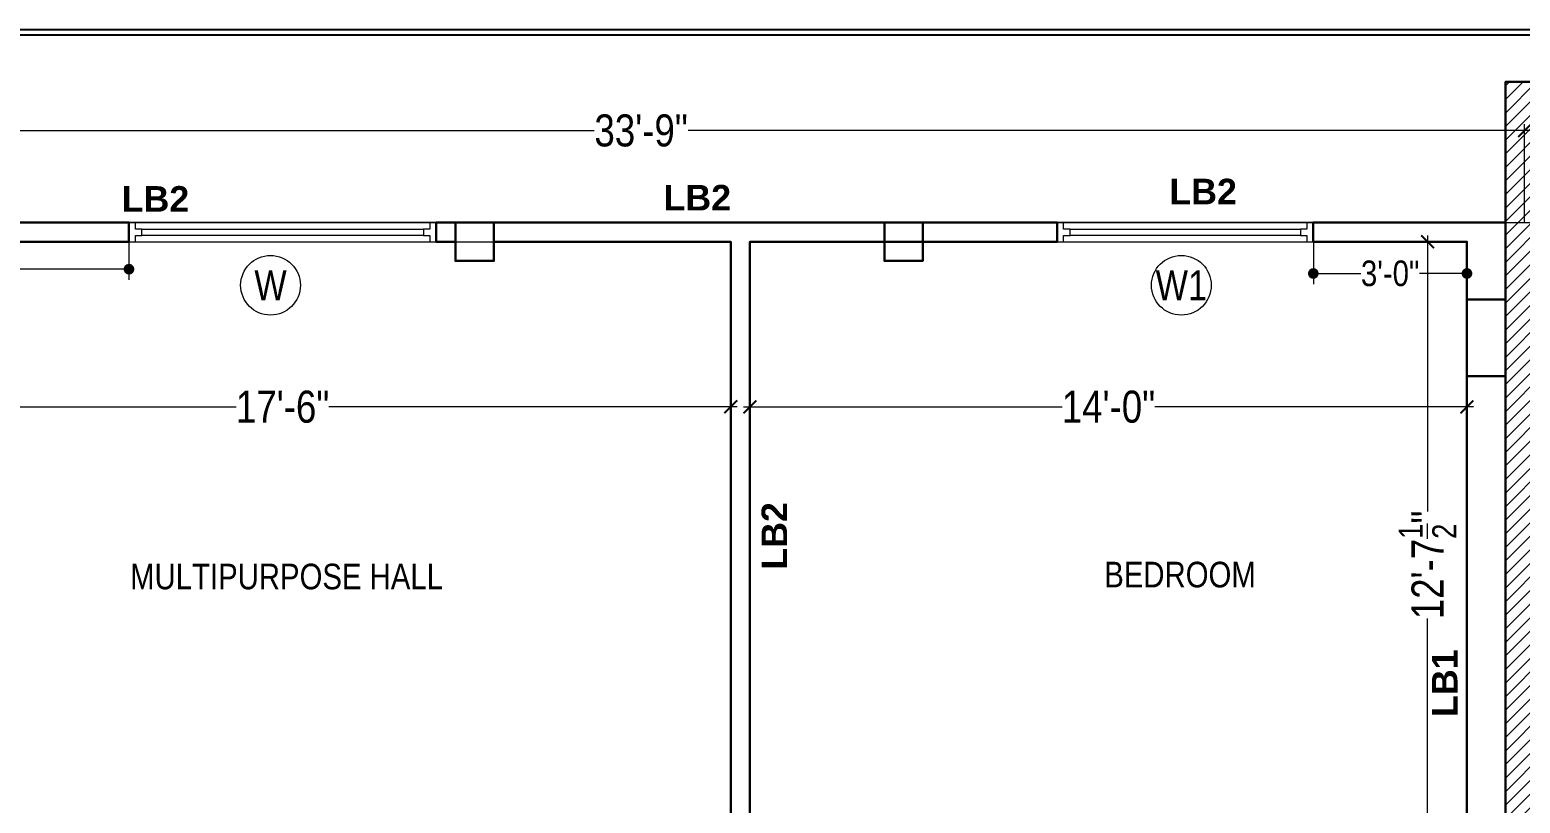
# Model space of a CAD drawing. Header units: millimetres. Extents: x 56222 to 163527, y -177397 to -121287.
# Drawn here: x 161173.4 to 161522.6, y -176759.8 to -176578.5 of the extents above; entities that cross this region are included whole.
import ezdxf

# ---------------------------------------------------------------- set-up
doc = ezdxf.new("R2010")
doc.units = ezdxf.units.MM
doc.header["$MEASUREMENT"] = 0
doc.header["$PDMODE"] = 35
doc.layers.get('Defpoints').update_dxf_attribs({"color": 220})
for name, color, linetype, lineweight in [('COLUMN', 1, 'Continuous', 30), ('COLUMN no', 7, 'Continuous', 20), ('FIRST FLOOR ( DIM )', 250, 'Continuous', 9), ('GROUND FLOOR', 7, 'Continuous', 9), ('GROUND FLOOR  ( HATCH )', 251, 'Continuous', 9), ('SECOND FLOOR', 7, 'Continuous', 9), ('SECOND FLOOR  ( PLINE )', 251, 'Continuous', 30), ('SECOND FLOOR ( DIM )', 7, 'Continuous', 9), ('SECOND FLOOR ( DW_RAIL )', 7, 'Continuous', 9), ('SECOND FLOOR ( TEXT )', 7, 'Continuous', 9)]:
    doc.layers.add(name, color=color, linetype=linetype, lineweight=lineweight)
doc.styles.add('arial', font='GOTHIC.TTF')
doc.styles.add('Cn BT~6', font='swissc.ttf', dxfattribs={"height": 6})
doc.styles.add('Cn_BT_7', font='swissc.ttf', dxfattribs={"height": 7})
doc.styles.add('Cn_BT_7½', font='swissc.ttf', dxfattribs={"height": 7.5})
doc.styles.add('KATHA', font='swissc.ttf')
doc.dimstyles.new('Cn BT~6', dxfattribs={"dimtxt": 0.18, "dimasz": 2.5, "dimexe": 2.5, "dimexo": 0, "dimgap": 0.09, "dimtad": 0, "dimdec": 3, "dimzin": 3, "dimdsep": 46, "dimlunit": 4, "dimtxsty": 'Cn BT~6', "dimblk": 'DOT', "dimcen": 0.09, "dimdle": 2, "dimclrd": 250, "dimclre": 250, "dimclrt": 5, "dimadec": 0, "dimazin": 0, "dimtfac": 0.75, "dimtdec": 3, "dimtofl": 0, "dimtmove": 0, "dimatfit": 3, "dimfxl": 1, "dimtolj": 1, "dimtzin": 0, "dimlwd": 15, "dimlwe": 15, "dimarcsym": 0})
doc.dimstyles.new('Cn_BT_7½', dxfattribs={"dimtxt": 9, "dimasz": 3, "dimexe": 1.5, "dimexo": 0, "dimgap": 0.09, "dimtad": 0, "dimdec": 3, "dimzin": 3, "dimdsep": 46, "dimlunit": 4, "dimtxsty": 'Cn_BT_7½', "dimblk": 'ARCHTICK', "dimcen": 0.09, "dimdle": 1.5, "dimclrd": 251, "dimclre": 251, "dimclrt": 14, "dimadec": 0, "dimazin": 0, "dimtfac": 0.75, "dimtdec": 3, "dimtofl": 0, "dimtmove": 0, "dimatfit": 3, "dimfxl": 0, "dimtolj": 1, "dimtzin": 0, "dimlwd": 15, "dimlwe": 15, "dimarcsym": 0})

# ---------------------------------------------------------------- blocks, each defined once
blk = doc.blocks.new('_ArchTick')
at = {"color": 0, "linetype": 'ByBlock', "const_width": 0.15}
blk.add_lwpolyline([(-0.5, -0.5), (0.5, 0.5)], dxfattribs=at)
blk = doc.blocks.new('*D421')
at = {"layer": 'Defpoints', "color": 0, "transparency": 16777216}
for p in [(161519.12, -176623.68), (161514.62, -176934.18), (161529.51, -176934.18)]:
    blk.add_point(p, dxfattribs=at)
at = {"layer": 'SECOND FLOOR ( DIM )', "color": 251, "lineweight": 15, "transparency": 16777216}
for p, q in [((161519.12, -176623.68), (161531.01, -176623.68)), ((161529.51, -176622.18), (161529.51, -176763.78)), ((161529.51, -176935.68), (161529.51, -176794.08)), ((161514.62, -176934.18), (161531.01, -176934.18))]:
    blk.add_line(p, q, dxfattribs=at)
at = {"layer": 'SECOND FLOOR ( DIM )', "color": 251, "lineweight": 15, "transparency": 16777216, "xscale": 3, "yscale": 3, "zscale": 3}
for p, rotation in [((161529.51, -176623.68), 90), ((161529.51, -176934.18), 270)]:
    blk.add_blockref('_ArchTick', p, dxfattribs=dict(at, rotation=rotation))
at = {"layer": 'SECOND FLOOR ( DIM )', "color": 14, "transparency": 16777216, "insert": (161529.51, -176778.93), "char_height": 7.5, "attachment_point": 5, "rotation": 90, "style": 'Cn_BT_7½'}
blk.add_mtext('\\A1;25\'-10{\\H0.75x;\\S1/2;}"', dxfattribs=at)
blk = doc.blocks.new('*D423')
at = {"layer": 'Defpoints', "color": 0, "transparency": 16777216}
for p in [(161510.12, -176628.18), (161500.87, -176779.68), (161510.12, -176779.68)]:
    blk.add_point(p, dxfattribs=at)
at = {"layer": 'SECOND FLOOR ( DIM )', "color": 251, "lineweight": 15, "transparency": 16777216}
for p, q in [((161500.87, -176626.68), (161500.87, -176691.4)), ((161510.12, -176628.18), (161499.37, -176628.18)), ((161500.87, -176781.18), (161500.87, -176716.46)), ((161510.12, -176779.68), (161499.37, -176779.68))]:
    blk.add_line(p, q, dxfattribs=at)
at = {"layer": 'SECOND FLOOR ( DIM )', "color": 251, "lineweight": 15, "transparency": 16777216, "xscale": 3, "yscale": 3, "zscale": 3}
for p, rotation in [((161500.87, -176628.18), 90), ((161500.87, -176779.68), 270)]:
    blk.add_blockref('_ArchTick', p, dxfattribs=dict(at, rotation=rotation))
at = {"layer": 'SECOND FLOOR ( DIM )', "color": 14, "transparency": 16777216, "insert": (161500.87, -176703.93), "char_height": 7.5, "attachment_point": 5, "rotation": 90, "style": 'Cn_BT_7½'}
blk.add_mtext('\\A1;12\'-7{\\H0.75x;\\S1/2;}"', dxfattribs=at)
blk = doc.blocks.new('*D424')
at = {"layer": 'Defpoints', "color": 0, "transparency": 16777216}
for p in [(161342.12, -176656.68), (161510.12, -176656.68), (161510.12, -176666.88)]:
    blk.add_point(p, dxfattribs=at)
at = {"layer": 'SECOND FLOOR ( DIM )', "color": 251, "lineweight": 15, "transparency": 16777216}
for p, q in [((161342.12, -176656.68), (161342.12, -176668.38)), ((161510.12, -176656.68), (161510.12, -176668.38)), ((161340.62, -176666.88), (161415.26, -176666.88)), ((161511.62, -176666.88), (161436.98, -176666.88))]:
    blk.add_line(p, q, dxfattribs=at)
at = {"layer": 'SECOND FLOOR ( DIM )', "color": 251, "lineweight": 15, "transparency": 16777216, "xscale": 3, "yscale": 3, "zscale": 3, "rotation": 180}
blk.add_blockref('_ArchTick', (161342.12, -176666.88), dxfattribs=at)
at = {"layer": 'SECOND FLOOR ( DIM )', "color": 251, "lineweight": 15, "transparency": 16777216, "xscale": 3, "yscale": 3, "zscale": 3}
blk.add_blockref('_ArchTick', (161510.12, -176666.88), dxfattribs=at)
at = {"layer": 'SECOND FLOOR ( DIM )', "color": 14, "transparency": 16777216, "insert": (161426.12, -176666.88), "char_height": 7.5, "attachment_point": 5, "style": 'Cn_BT_7½'}
blk.add_mtext('\\A1;14\'-0"', dxfattribs=at)
blk = doc.blocks.new('*D425')
at = {"layer": 'Defpoints', "color": 0, "transparency": 16777216}
for p in [(161127.62, -176656.68), (161337.62, -176656.68), (161127.62, -176666.88)]:
    blk.add_point(p, dxfattribs=at)
at = {"layer": 'SECOND FLOOR ( DIM )', "color": 251, "lineweight": 15, "transparency": 16777216}
for p, q in [((161127.62, -176656.68), (161127.62, -176668.38)), ((161337.62, -176656.68), (161337.62, -176668.38)), ((161126.12, -176666.88), (161221.76, -176666.88)), ((161339.12, -176666.88), (161243.48, -176666.88))]:
    blk.add_line(p, q, dxfattribs=at)
at = {"layer": 'SECOND FLOOR ( DIM )', "color": 251, "lineweight": 15, "transparency": 16777216, "xscale": 3, "yscale": 3, "zscale": 3, "rotation": 180}
blk.add_blockref('_ArchTick', (161127.62, -176666.88), dxfattribs=at)
at = {"layer": 'SECOND FLOOR ( DIM )', "color": 251, "lineweight": 15, "transparency": 16777216, "xscale": 3, "yscale": 3, "zscale": 3}
blk.add_blockref('_ArchTick', (161337.62, -176666.88), dxfattribs=at)
at = {"layer": 'SECOND FLOOR ( DIM )', "color": 14, "transparency": 16777216, "insert": (161232.62, -176666.88), "char_height": 7.5, "attachment_point": 5, "style": 'Cn_BT_7½'}
blk.add_mtext('\\A1;17\'-6"', dxfattribs=at)
blk = doc.blocks.new('*D426')
at = {"layer": 'Defpoints', "color": 0, "transparency": 16777216}
for p in [(161118.62, -176602.12), (161118.62, -176623.68), (161523.62, -176623.68)]:
    blk.add_point(p, dxfattribs=at)
at = {"layer": 'SECOND FLOOR ( DIM )', "color": 251, "lineweight": 15, "transparency": 16777216}
for p, q in [((161117.12, -176602.12), (161305.58, -176602.12)), ((161118.62, -176623.68), (161118.62, -176600.62)), ((161525.12, -176602.12), (161327.65, -176602.12)), ((161523.62, -176623.68), (161523.62, -176600.62))]:
    blk.add_line(p, q, dxfattribs=at)
at = {"layer": 'SECOND FLOOR ( DIM )', "color": 251, "lineweight": 15, "transparency": 16777216, "xscale": 3, "yscale": 3, "zscale": 3, "rotation": 180}
blk.add_blockref('_ArchTick', (161118.62, -176602.12), dxfattribs=at)
at = {"layer": 'SECOND FLOOR ( DIM )', "color": 251, "lineweight": 15, "transparency": 16777216, "xscale": 3, "yscale": 3, "zscale": 3}
blk.add_blockref('_ArchTick', (161523.62, -176602.12), dxfattribs=at)
at = {"layer": 'SECOND FLOOR ( DIM )', "color": 14, "transparency": 16777216, "insert": (161316.62, -176602.12), "char_height": 7.5, "attachment_point": 5, "style": 'Cn_BT_7½'}
blk.add_mtext('\\A1;33\'-9"', dxfattribs=at)
blk = doc.blocks.new('_Dot')
at = {"color": 0, "linetype": 'ByBlock', "lineweight": -2}
blk.add_line((-0.5, 0), (-1, 0), dxfattribs=at)
at = {"color": 0, "linetype": 'ByBlock', "const_width": 0.5}
blk.add_lwpolyline([(-0.25, 0, 1), (0.25, 0, 1)], format="xyb", close=True, dxfattribs=at)
blk = doc.blocks.new('*D407')
at = {"layer": 'Defpoints', "color": 0, "transparency": 16777216}
for p in [(161127.62, -176628.18), (161196.62, -176628.18), (161196.62, -176634.6)]:
    blk.add_point(p, dxfattribs=at)
at = {"layer": 'FIRST FLOOR ( DIM )', "color": 250, "lineweight": 15, "transparency": 16777216}
for p, q in [((161127.62, -176628.18), (161127.62, -176637.1)), ((161196.62, -176628.18), (161196.62, -176637.1)), ((161130.12, -176634.6), (161155.27, -176634.6)), ((161194.12, -176634.6), (161168.97, -176634.6))]:
    blk.add_line(p, q, dxfattribs=at)
at = {"layer": 'FIRST FLOOR ( DIM )', "color": 250, "lineweight": 15, "transparency": 16777216, "xscale": 2.5, "yscale": 2.5, "zscale": 2.5, "rotation": 180}
blk.add_blockref('_Dot', (161127.62, -176634.6), dxfattribs=at)
at = {"layer": 'FIRST FLOOR ( DIM )', "color": 250, "lineweight": 15, "transparency": 16777216, "xscale": 2.5, "yscale": 2.5, "zscale": 2.5}
blk.add_blockref('_Dot', (161196.62, -176634.6), dxfattribs=at)
at = {"layer": 'FIRST FLOOR ( DIM )', "color": 5, "transparency": 16777216, "insert": (161162.12, -176634.6), "char_height": 6, "attachment_point": 5, "style": 'Cn BT~6'}
blk.add_mtext('\\A1;5\'-9"', dxfattribs=at)
blk = doc.blocks.new('*D408')
at = {"layer": 'Defpoints', "color": 0, "transparency": 16777216}
for p in [(161474.12, -176628.18), (161510.12, -176628.18), (161510.12, -176635.61)]:
    blk.add_point(p, dxfattribs=at)
at = {"layer": 'FIRST FLOOR ( DIM )', "color": 250, "lineweight": 15, "transparency": 16777216}
for p, q in [((161474.12, -176628.18), (161474.12, -176638.11)), ((161510.12, -176628.18), (161510.12, -176638.11)), ((161476.62, -176635.61), (161485.26, -176635.61)), ((161507.62, -176635.61), (161498.98, -176635.61))]:
    blk.add_line(p, q, dxfattribs=at)
at = {"layer": 'FIRST FLOOR ( DIM )', "color": 250, "lineweight": 15, "transparency": 16777216, "xscale": 2.5, "yscale": 2.5, "zscale": 2.5, "rotation": 180}
blk.add_blockref('_Dot', (161474.12, -176635.61), dxfattribs=at)
at = {"layer": 'FIRST FLOOR ( DIM )', "color": 250, "lineweight": 15, "transparency": 16777216, "xscale": 2.5, "yscale": 2.5, "zscale": 2.5}
blk.add_blockref('_Dot', (161510.12, -176635.61), dxfattribs=at)
at = {"layer": 'FIRST FLOOR ( DIM )', "color": 5, "transparency": 16777216, "insert": (161492.12, -176635.61), "char_height": 6, "attachment_point": 5, "style": 'Cn BT~6'}
blk.add_mtext('\\A1;3\'-0"', dxfattribs=at)

msp = doc.modelspace()

# ---------------------------------------------------------------- hatches: boundary and pattern name
at = {"layer": 'GROUND FLOOR  ( HATCH )'}
h = msp.add_hatch(dxfattribs=at)
h.set_pattern_fill('ANSI31', color=6, scale=18, style=0)
h.set_pattern_definition([(45, (44987.4324, -14315.0063), (-1.590990258, 1.590990258), [])])
h.paths.add_polyline_path([(161528.11834, -176590.68066), (161519.11835, -176590.68066), (161519.11835, -176934.18067), (161528.11834, -176934.18067)])

# ---------------------------------------------------------------- linework, layer by layer
for points in [[(161078.78531, -177017.93053), (161699.26481, -177017.93053), (161699.26481, -176578.48013), (161078.78531, -176578.48013)], [(161080.02712, -177016.68872), (161698.023, -177016.68872), (161698.023, -176579.72193), (161080.02712, -176579.72193)]]:
    msp.add_lwpolyline(points, close=True)
at = {"layer": 'COLUMN'}
for points in [[(161273.11835, -176623.68066), (161282.11835, -176623.68066), (161282.11835, -176632.68066), (161273.11835, -176632.68066)], [(161373.61835, -176623.68066), (161382.61835, -176623.68066), (161382.61835, -176632.68066), (161373.61835, -176632.68066)], [(161510.11835, -176641.68066), (161519.11835, -176641.68066), (161519.11835, -176659.68066), (161510.11835, -176659.68066)]]:
    msp.add_lwpolyline(points, close=True, dxfattribs=at)
at = {"layer": 'FIRST FLOOR ( DIM )', "color": 5}
for centre in [(161229.78715, -176638.37259), (161443.19374, -176638.37259)]:
    msp.add_circle(centre, 7, dxfattribs=at)
at = {"layer": 'GROUND FLOOR', "color": 6, "lineweight": 30}
msp.add_lwpolyline([(161528.11834, -176590.68066), (161519.11835, -176590.68066), (161519.11835, -176934.18067), (161528.11834, -176934.18067)], close=True, dxfattribs=at)
at = {"layer": 'SECOND FLOOR'}
for p, q in [((161118.61835, -176623.68066), (161519.11835, -176623.68066)), ((161196.61835, -176623.68066), (161196.61835, -176628.18066)), ((161268.61835, -176623.68066), (161268.61835, -176628.18066)), ((161282.11835, -176623.68066), (161282.11835, -176628.18066)), ((161414.11835, -176623.68066), (161414.11835, -176628.18066)), ((161474.11835, -176623.68066), (161474.11835, -176628.18066)), ((161127.61835, -176628.18066), (161337.61835, -176628.18066)), ((161337.61835, -176628.18066), (161337.61835, -176779.68066)), ((161342.11835, -176628.18066), (161510.11835, -176628.18066)), ((161342.11835, -176779.68066), (161342.11835, -176628.18066)), ((161510.11835, -176628.18066), (161510.11835, -176779.68066))]:
    msp.add_line(p, q, dxfattribs=at)
at = {"layer": 'SECOND FLOOR  ( PLINE )'}
for points in [[(161127.61835, -176628.18066), (161196.61835, -176628.18066), (161196.61835, -176623.68066), (161118.61835, -176623.68066), (161118.61835, -176676.93066), (161127.61835, -176676.93066)], [(161273.11835, -176628.18066), (161268.61835, -176628.18066), (161268.61835, -176623.68066), (161273.11835, -176623.68066)], [(161414.11835, -176623.68066), (161282.11835, -176623.68066), (161282.11835, -176628.18066), (161337.61835, -176628.18066), (161337.61835, -176779.68066), (161318.11835, -176779.68066), (161318.11835, -176784.18066), (161384.11835, -176784.18066), (161384.11835, -176779.68066), (161342.11835, -176779.68066), (161342.11835, -176628.18066), (161414.11835, -176628.18066)], [(161519.11835, -176623.68066), (161474.11835, -176623.68066), (161474.11835, -176628.18066), (161510.11835, -176628.18066), (161510.11835, -176779.68066), (161478.61835, -176779.68066), (161478.61835, -176784.18066), (161510.11835, -176784.18066), (161510.11835, -176911.68066), (161477.11835, -176911.68066), (161477.11835, -176916.18066), (161510.11835, -176916.18066), (161510.11835, -176934.18066), (161519.11835, -176934.18066)]]:
    msp.add_lwpolyline(points, close=True, dxfattribs=at)
at = {"layer": 'SECOND FLOOR ( DW_RAIL )'}
for points in [[(161268.61835, -176623.68066), (161267.11835, -176623.68066), (161267.11835, -176625.18066), (161265.61835, -176625.18066), (161265.61835, -176626.68066), (161199.61835, -176626.68066), (161199.61835, -176625.18066), (161198.11835, -176625.18066), (161198.11835, -176623.68066), (161196.61835, -176623.68066), (161196.61835, -176628.18066), (161198.11835, -176628.18066), (161198.11835, -176626.68066), (161199.61835, -176626.68066), (161199.61835, -176625.18066), (161265.61835, -176625.18066), (161265.61835, -176626.68066), (161267.11835, -176626.68066), (161267.11835, -176628.18066), (161268.61835, -176628.18066), (161268.61835, -176623.68066), (161196.61835, -176623.68066), (161196.61835, -176628.18066), (161268.61835, -176628.18066)], [(161474.11835, -176623.68066), (161472.61835, -176623.68066), (161472.61835, -176625.18066), (161471.11835, -176625.18066), (161471.11835, -176626.68066), (161417.11835, -176626.68066), (161417.11835, -176625.18066), (161415.61835, -176625.18066), (161415.61835, -176623.68066), (161414.11835, -176623.68066), (161414.11835, -176628.18066), (161415.61835, -176628.18066), (161415.61835, -176626.68066), (161417.11835, -176626.68066), (161417.11835, -176625.18066), (161471.11835, -176625.18066), (161471.11835, -176626.68066), (161472.61835, -176626.68066), (161472.61835, -176628.18066), (161474.11835, -176628.18066), (161474.11835, -176623.68066), (161414.11835, -176623.68066), (161414.11835, -176628.18066), (161474.11835, -176628.18066)]]:
    msp.add_lwpolyline(points, close=True, dxfattribs=at)

# ---------------------------------------------------------------- texts
at = {"layer": 'COLUMN no', "char_height": 6, "width": 103.943965, "attachment_point": 5, "style": 'arial'}
for insert in [(161448.29102, -176616.4007), (161202.81607, -176618.13161), (161329.77641, -176617.839)]:
    msp.add_mtext('{\\fArial|b1|i0|c0|p34;\\C7;LB2}', dxfattribs=dict(at, insert=insert))
at = {"layer": 'COLUMN no', "char_height": 6, "width": 103.943965, "attachment_point": 5, "rotation": 90, "style": 'arial'}
for s, insert in [('{\\fArial|b1|i0|c0|p34;\\C7;LB2}', (161347.83377, -176697.13221)), ('{\\fArial|b1|i0|c0|p34;\\C7;LB1}', (161504.90588, -176731.65108))]:
    msp.add_mtext(s, dxfattribs=dict(at, insert=insert))
at = {"layer": 'FIRST FLOOR ( DIM )', "color": 5, "char_height": 7, "attachment_point": 5, "style": 'Cn_BT_7'}
for s, insert in [('W', (161229.78715, -176638.37259)), ('W1', (161443.19374, -176638.37259))]:
    msp.add_mtext(s, dxfattribs=dict(at, insert=insert))
at = {"layer": 'SECOND FLOOR ( TEXT )', "char_height": 6, "attachment_point": 5, "style": 'KATHA'}
for s, insert in [('MULTIPURPOSE HALL', (161233.54666, -176706.68866)), ('BEDROOM', (161442.88071, -176706.23412))]:
    msp.add_mtext(s, dxfattribs=dict(at, insert=insert))

# ---------------------------------------------------------------- dimensions: what is measured, and where the dimension line sits
at = {"layer": 'FIRST FLOOR ( DIM )', "color": 1}
for base, p1, p2, picture, middle in [((161196.61835, -176634.59644), (161127.61835, -176628.18066), (161196.61835, -176628.18066), '*D407', (161162.11835, -176634.59644)), ((161510.11835, -176635.60755), (161474.11835, -176628.18066), (161510.11835, -176628.18066), '*D408', (161492.11835, -176635.60755))]:
    dim = msp.add_linear_dim(base=base, p1=p1, p2=p2, dimstyle='Cn BT~6', dxfattribs=at)
    dim.commit()
    dim.dimension.update_dxf_attribs({"geometry": picture, "text_midpoint": middle})
at = {"layer": 'SECOND FLOOR ( DIM )'}
dim = msp.add_linear_dim(base=(161118.61835, -176602.12083), p1=(161523.61834, -176623.68066), p2=(161118.61835, -176623.68066), dimstyle='Cn_BT_7½', dxfattribs=at)
dim.commit()
dim.dimension.update_dxf_attribs({"geometry": '*D426', "text_midpoint": (161316.61835, -176602.12083), "dimtype": 160})
dim = msp.add_linear_dim(base=(161529.50669, -176934.18066), p1=(161519.11835, -176623.68066), p2=(161514.61835, -176934.18066), angle=90, dimstyle='Cn_BT_7½', override={"dimtmove": 1}, dxfattribs=at)
dim.commit()
dim.dimension.update_dxf_attribs({"geometry": '*D421', "text_midpoint": (161529.50669, -176778.93066)})
dim = msp.add_linear_dim(base=(161500.87385, -176779.68066), p1=(161510.11835, -176628.18066), p2=(161510.11835, -176779.68066), angle=90, dimstyle='Cn_BT_7½', dxfattribs=at)
dim.commit()
dim.dimension.update_dxf_attribs({"geometry": '*D423', "text_midpoint": (161500.87385, -176703.93066)})
for base, p1, p2, picture, middle in [((161127.61835, -176666.88146), (161337.61835, -176656.68066), (161127.61835, -176656.68066), '*D425', (161232.61835, -176666.88146)), ((161510.11835, -176666.88146), (161342.11835, -176656.68066), (161510.11835, -176656.68066), '*D424', (161426.11835, -176666.88146))]:
    dim = msp.add_linear_dim(base=base, p1=p1, p2=p2, dimstyle='Cn_BT_7½', dxfattribs=at)
    dim.commit()
    dim.dimension.update_dxf_attribs({"geometry": picture, "text_midpoint": middle})

doc.saveas('drawing.dxf')
